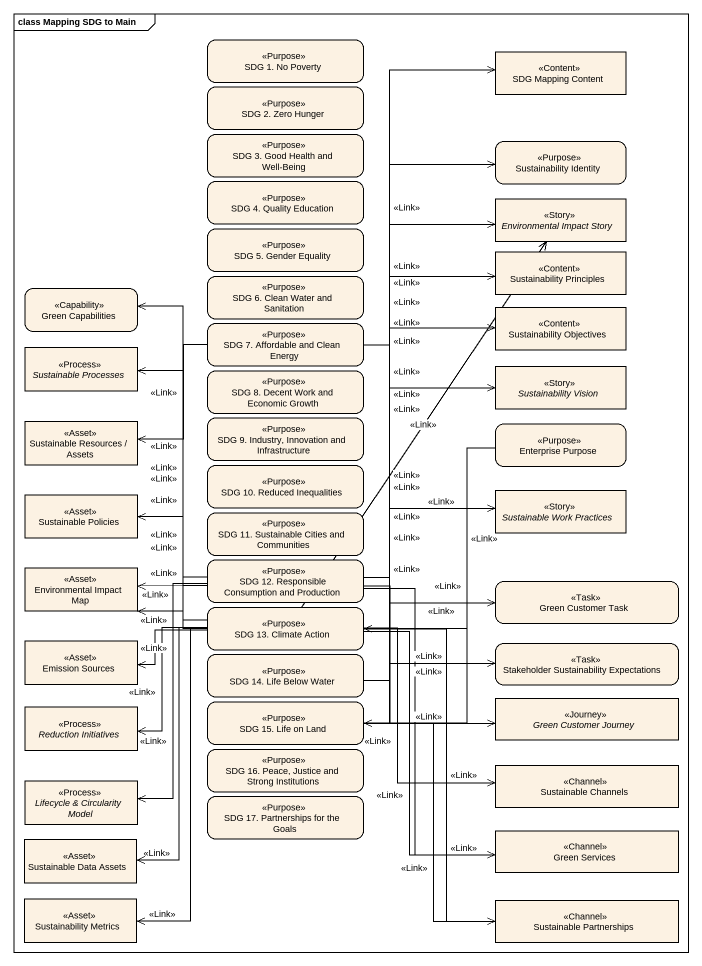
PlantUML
@startuml
mainframe class Mapping SDG to Main
hide empty description
state "SDG 1. No Poverty" as SDG_1_No_Poverty <<Purpose>>
state "SDG Mapping Content" as SDG_Mapping_Content <<Content>>
state "SDG 2. Zero Hunger" as SDG_2_Zero_Hunger <<Purpose>>
state "SDG 3. Good Health and Well-Being" as SDG_3_Good_Health_and_Well <<Purpose>>
state "Sustainability Identity" as Sustainability_Identity <<Purpose>>
state "SDG 4. Quality Education" as SDG_4_Quality_Education <<Purpose>>
state "SDG 5. Gender Equality" as SDG_5_Gender_Equality <<Purpose>>
state "Environmental Impact Story" as Environmental_Impact_Story <<Story>>
state "Sustainability Principles" as Sustainability_Principles <<Content>>
state "Green Capabilities" as Green_Capabilities <<Capability>>
state "SDG 6. Clean Water and Sanitation" as SDG_6_Clean_Water_and <<Purpose>>
state "Sustainability Objectives" as Sustainability_Objectives <<Content>>
state "Sustainable Processes" as Sustainable_Processes <<Process>>
state "SDG 7. Affordable and Clean Energy" as SDG_7_Affordable_and_Clean <<Purpose>>
state "SDG 8. Decent Work and Economic Growth" as SDG_8_Decent_Work_and <<Purpose>>
state "Sustainability Vision" as Sustainability_Vision <<Story>>
state "Sustainable Resources / Assets" as Sustainable_Resources_Assets <<Asset>>
state "SDG 9. Industry, Innovation and Infrastructure" as SDG_9_Industry_Innovation <<Purpose>>
state "Enterprise Purpose" as Enterprise_Purpose <<Purpose>>
state "Sustainable Policies" as Sustainable_Policies <<Asset>>
state "SDG 10. Reduced Inequalities" as SDG_10_Reduced_Inequalities <<Purpose>>
state "Sustainable Work Practices" as Sustainable_Work_Practices <<Story>>
state "SDG 11. Sustainable Cities and Communities" as SDG_11_Sustainable_Cities <<Purpose>>
state "Environmental Impact Map" as Environmental_Impact_Map <<Asset>>
state "SDG 12. Responsible Consumption and Production" as SDG_12_Responsible <<Purpose>>
state "SDG 13. Climate Action" as SDG_13_Climate_Action <<Purpose>>
state "Green Customer Task" as Green_Customer_Task <<Task>>
state "Emission Sources" as Emission_Sources <<Asset>>
state "SDG 14. Life Below Water" as SDG_14_Life_Below_Water <<Purpose>>
state "Stakeholder Sustainability Expectations" as Stakeholder_Sustainability <<Task>>
state "Reduction Initiatives" as Reduction_Initiatives <<Process>>
state "SDG 15. Life on Land" as SDG_15_Life_on_Land <<Purpose>>
state "Green Customer Journey" as Green_Customer_Journey <<Journey>>
state "SDG 16. Peace, Justice and Strong Institutions" as SDG_16_Peace_Justice_and <<Purpose>>
state "Sustainable Channels" as Sustainable_Channels <<Channel>>
state "Lifecycle & Circularity Model" as Lifecycle_Circularity_Model <<Process>>
state "SDG 17. Partnerships for the Goals" as SDG_17_Partnerships_for_the <<Purpose>>
state "Sustainable Data Assets" as Sustainable_Data_Assets <<Asset>>
state "Green Services" as Green_Services <<Channel>>
state "Sustainability Metrics" as Sustainability_Metrics <<Asset>>
state "Sustainable Partnerships" as Sustainable_Partnerships <<Channel>>
SDG_7_Affordable_and_Clean -up-> SDG_Mapping_Content : <<Link>>
SDG_7_Affordable_and_Clean -left-> Sustainable_Resources_Assets : <<Link>>
Enterprise_Purpose --> SDG_13_Climate_Action : <<Link>>
Enterprise_Purpose --> SDG_15_Life_on_Land : <<Link>>
SDG_12_Responsible -up-> SDG_Mapping_Content : <<Link>>
SDG_12_Responsible -up-> Environmental_Impact_Story : <<Link>>
SDG_12_Responsible -up-> Sustainability_Principles : <<Link>>
SDG_12_Responsible -up-> Green_Capabilities : <<Link>>
SDG_12_Responsible -up-> Sustainability_Objectives : <<Link>>
SDG_12_Responsible -up-> Sustainable_Processes : <<Link>>
SDG_12_Responsible -up-> Sustainability_Vision : <<Link>>
SDG_12_Responsible -left-> Sustainable_Policies : <<Link>>
SDG_12_Responsible -right-> Sustainable_Work_Practices : <<Link>>
SDG_12_Responsible -left-> Environmental_Impact_Map : <<Link>>
SDG_12_Responsible -right-> Green_Customer_Task : <<Link>>
SDG_12_Responsible -right-> Stakeholder_Sustainability : <<Link>>
SDG_12_Responsible -right-> Green_Customer_Journey : <<Link>>
SDG_12_Responsible --> Lifecycle_Circularity_Model : <<Link>>
SDG_12_Responsible --> Green_Services : <<Link>>
SDG_13_Climate_Action -up-> SDG_Mapping_Content : <<Link>>
SDG_13_Climate_Action -up-> Sustainability_Identity : <<Link>>
SDG_13_Climate_Action -up-> Environmental_Impact_Story : <<Link>>
SDG_13_Climate_Action -up-> Sustainability_Principles : <<Link>>
SDG_13_Climate_Action -up-> Green_Capabilities : <<Link>>
SDG_13_Climate_Action -up-> Sustainability_Objectives : <<Link>>
SDG_13_Climate_Action -up-> Sustainable_Processes : <<Link>>
SDG_13_Climate_Action -up-> Sustainability_Vision : <<Link>>
SDG_13_Climate_Action -up-> Sustainable_Resources_Assets : <<Link>>
SDG_13_Climate_Action -left-> Sustainable_Policies : <<Link>>
SDG_13_Climate_Action -right-> Sustainable_Work_Practices : <<Link>>
SDG_13_Climate_Action -left-> Environmental_Impact_Map : <<Link>>
SDG_13_Climate_Action -left-> Emission_Sources : <<Link>>
SDG_13_Climate_Action -right-> Stakeholder_Sustainability : <<Link>>
SDG_13_Climate_Action -left-> Reduction_Initiatives : <<Link>>
SDG_13_Climate_Action -right-> Sustainable_Channels : <<Link>>
SDG_13_Climate_Action --> Sustainable_Data_Assets : <<Link>>
SDG_13_Climate_Action --> Green_Services : <<Link>>
SDG_13_Climate_Action --> Sustainability_Metrics : <<Link>>
SDG_13_Climate_Action --> Sustainable_Partnerships : <<Link>>
SDG_14_Life_Below_Water -up-> SDG_Mapping_Content : <<Link>>
SDG_15_Life_on_Land -up-> SDG_Mapping_Content : <<Link>>
SDG_15_Life_on_Land --> Sustainable_Partnerships : <<Link>>
@enduml
